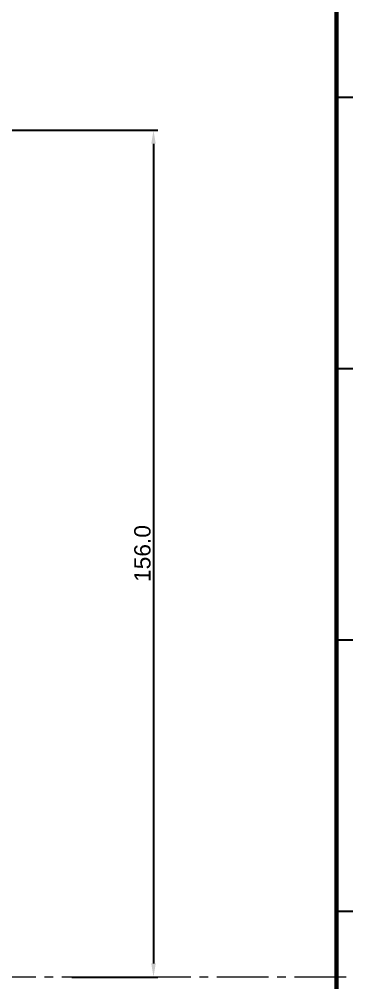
# Model space of a CAD drawing. Header units: millimetres. Extents: x 509 to 2449, y -194 to 649.
# Drawn here: x 2374.8 to 2436.3, y -87.4 to 90 of the extents above; entities that cross this region are included whole.
import ezdxf

# ---------------------------------------------------------------- set-up
doc = ezdxf.new("R2010")
doc.units = ezdxf.units.MM
doc.header["$PDMODE"] = 3
doc.header["$PDSIZE"] = 0.7
doc.linetypes.add('CENTER', pattern=[17.8, 10.75, -2.35, 2.35, -2.35])
doc.linetypes.add('CENTER2', pattern=[28.575, 19.05, -3.175, 3.175, -3.175])
doc.layers.get('0').update_dxf_attribs({"linetype": 'CONTINUOUS'})
doc.layers.get('Defpoints').update_dxf_attribs({"linetype": 'CONTINUOUS'})
doc.layers.add('3', color=112, linetype='CENTER', lineweight=15)
doc.layers.add('Dim', color=1, linetype='CONTINUOUS')
doc.styles.add('OMI-1', font='arial.ttf', dxfattribs={"oblique": 1, "height": 3})
doc.dimstyles.new('1', dxfattribs={"dimtxt": 5, "dimasz": 2.5, "dimexe": 0.8, "dimexo": 0.3, "dimgap": 0.5, "dimtad": 1, "dimtoh": 1, "dimdec": 1, "dimzin": 0, "dimdsep": 46, "dimtxsty": 'OMI-1', "dimcen": 0, "dimclrd": 256, "dimclre": 256, "dimclrt": 256, "dimadec": 0, "dimazin": 0, "dimtfac": 0.8, "dimtdec": 1, "dimtix": 1, "dimtmove": 0, "dimatfit": 3, "dimfxl": 1, "dimtolj": 1, "dimtzin": 0, "dimarcsym": 0})

# ---------------------------------------------------------------- blocks, each defined once
blk = doc.blocks.new('*D4036')
at = {"layer": 'Defpoints', "color": 0}
for p in [(2350.43, 69.54), (2384.21, -86.5), (2399.55, -86.5)]:
    blk.add_point(p, dxfattribs=at)
at = {"layer": 'Dim', "lineweight": -2}
for p, q in [((2350.73, 69.54), (2400.35, 69.54)), ((2399.55, 67.04), (2399.55, -84)), ((2384.51, -86.5), (2400.35, -86.5))]:
    blk.add_line(p, q, dxfattribs=at)
at = {"layer": 'Dim'}
for points in [[(2399.96, 67.04), (2399.13, 67.04), (2399.55, 69.54)], [(2399.13, -84), (2399.96, -84), (2399.55, -86.5)]]:
    blk.add_solid(points, dxfattribs=at)
at = {"layer": 'Dim', "insert": (2397.52, -8.48), "char_height": 3, "attachment_point": 5, "rotation": 90, "style": 'OMI-1'}
blk.add_mtext('\\A1;156.0', dxfattribs=at)

msp = doc.modelspace()

# ---------------------------------------------------------------- linework, layer by layer
for p, q in [((2433.27, 75.65), (2436.27, 75.65)), ((2433.27, 25.65), (2436.27, 25.65)), ((2433.27, -24.35), (2436.27, -24.35)), ((2433.27, -74.35), (2436.27, -74.35))]:
    msp.add_line(p, q)
at = {"const_width": 0.8}
msp.add_lwpolyline([(2433.27, 205.65), (1883.27, 205.65), (1883.27, -174.35), (2433.27, -174.35)], close=True, dxfattribs=at)
at = {"layer": '3', "linetype": 'CENTER2', "ltscale": 0.5}
msp.add_line((2435.03, -86.5), (1933.08, -86.5), dxfattribs=at)

# ---------------------------------------------------------------- dimensions: what is measured, and where the dimension line sits
at = {"layer": 'Dim'}
dim = msp.add_linear_dim(base=(2399.55, -86.5), p1=(2350.43, 69.54), p2=(2384.21, -86.5), angle=90, dimstyle='1', dxfattribs=at)
dim.commit()
dim.dimension.update_dxf_attribs({"geometry": '*D4036', "text_midpoint": (2397.52, -8.48)})

doc.saveas('drawing.dxf')
